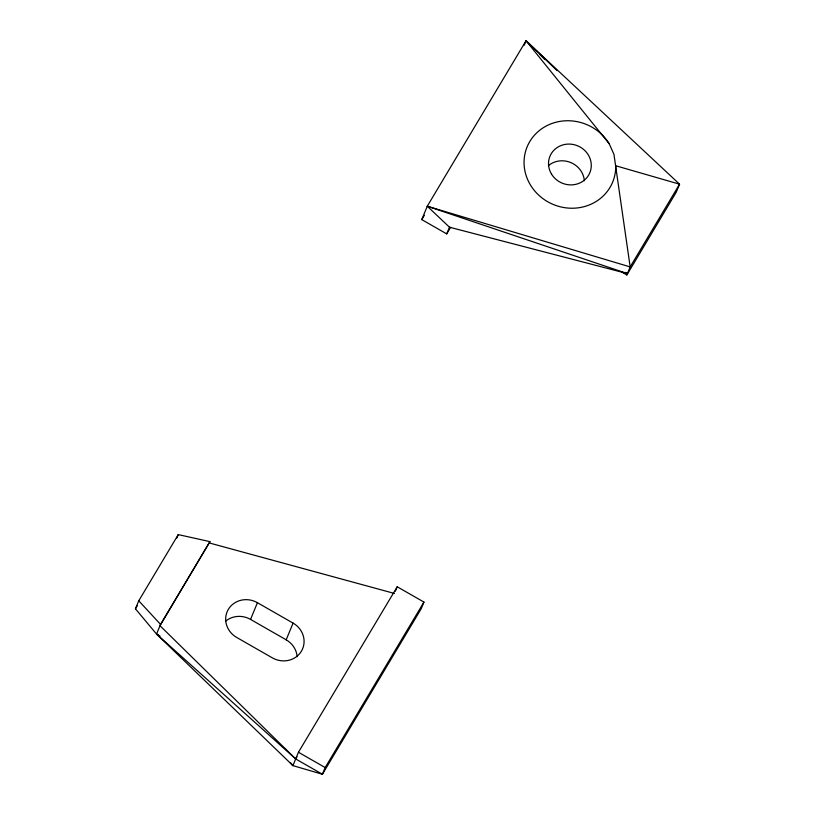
<?xml version="1.0" encoding="UTF-8"?>
<svg xmlns="http://www.w3.org/2000/svg" width="815" height="815" viewBox="0 0 815 815"><rect width="100%" height="100%" fill="white"/><g stroke="black" fill="none" stroke-linecap="round" stroke-linejoin="round"><path stroke-width="1.22" d="M291.301 763.696L292.931 765.631L156.541 634.07L135.443 608.815L138.754 600.798L178.261 534.599L209.934 541.639L159.995 625.716L295.682 758.938L322.414 774.25L421.192 608.774L423.943 602.081L397.211 586.769L298.443 752.255L292.931 765.631L322.414 774.25L325.175 767.557L423.943 602.081M176.845 538.043L178.261 534.599M209.934 541.639L160.545 624.382L156.541 634.07L295.682 758.938L296.986 756.768M225.572 621.234A21.587 20.212 22.4 0 1 250.541 619.41L257.428 602.692L293.074 623.108A21.587 20.212 22.4 0 1 301.407 651.195A21.587 20.212 22.4 0 1 272.332 657.858L236.686 637.442A21.587 20.212 22.4 0 1 228.343 609.355A21.587 20.212 22.4 0 1 257.428 602.692M450.603 227.365L446.712 233.895L421.763 219.602L427.274 206.226L526.042 40.75L679.557 184.18L676.246 192.208L626.867 274.95L621.519 271.884M524.208 45.212L526.042 40.75L557.165 70.691M446.712 233.895L449.462 227.202L427.274 206.226L630.168 266.923L679.557 184.18L615.732 165.761A46.261 43.307 22.4 0 1 554.974 205.146A46.261 43.307 22.4 0 1 534.263 135.412A46.261 43.307 22.4 0 1 609.192 143.725L613.96 154.402L630.168 266.923L626.867 274.95M297.149 656.727A21.587 20.212 22.4 0 0 286.177 639.826L293.074 623.108M395.377 591.232L397.211 586.769M135.443 608.815L137.389 605.565M421.763 219.602L424.36 215.252M449.462 227.202L627.418 273.606L625.278 272.383M209.374 542.973L394.46 593.463M427.274 206.226L627.418 273.606M159.872 635.924L156.541 634.07L159.73 636.169M250.541 619.41L286.177 639.826M298.443 752.255L325.175 767.557M535.017 49.684L526.042 40.75L609.192 143.725M539.499 54.157L544.889 59.515M138.754 600.798L160.545 624.382M290.435 762.779L292.931 765.631M548.414 165.649A21.587 20.212 22.4 0 1 570.846 162.582A21.587 20.212 22.4 0 1 584.345 180.736M551.561 174.176A21.587 20.212 22.4 0 0 588.603 175.205A21.587 20.212 22.4 0 0 569.522 144.082A21.587 20.212 22.4 0 0 551.561 174.176"/></g></svg>
